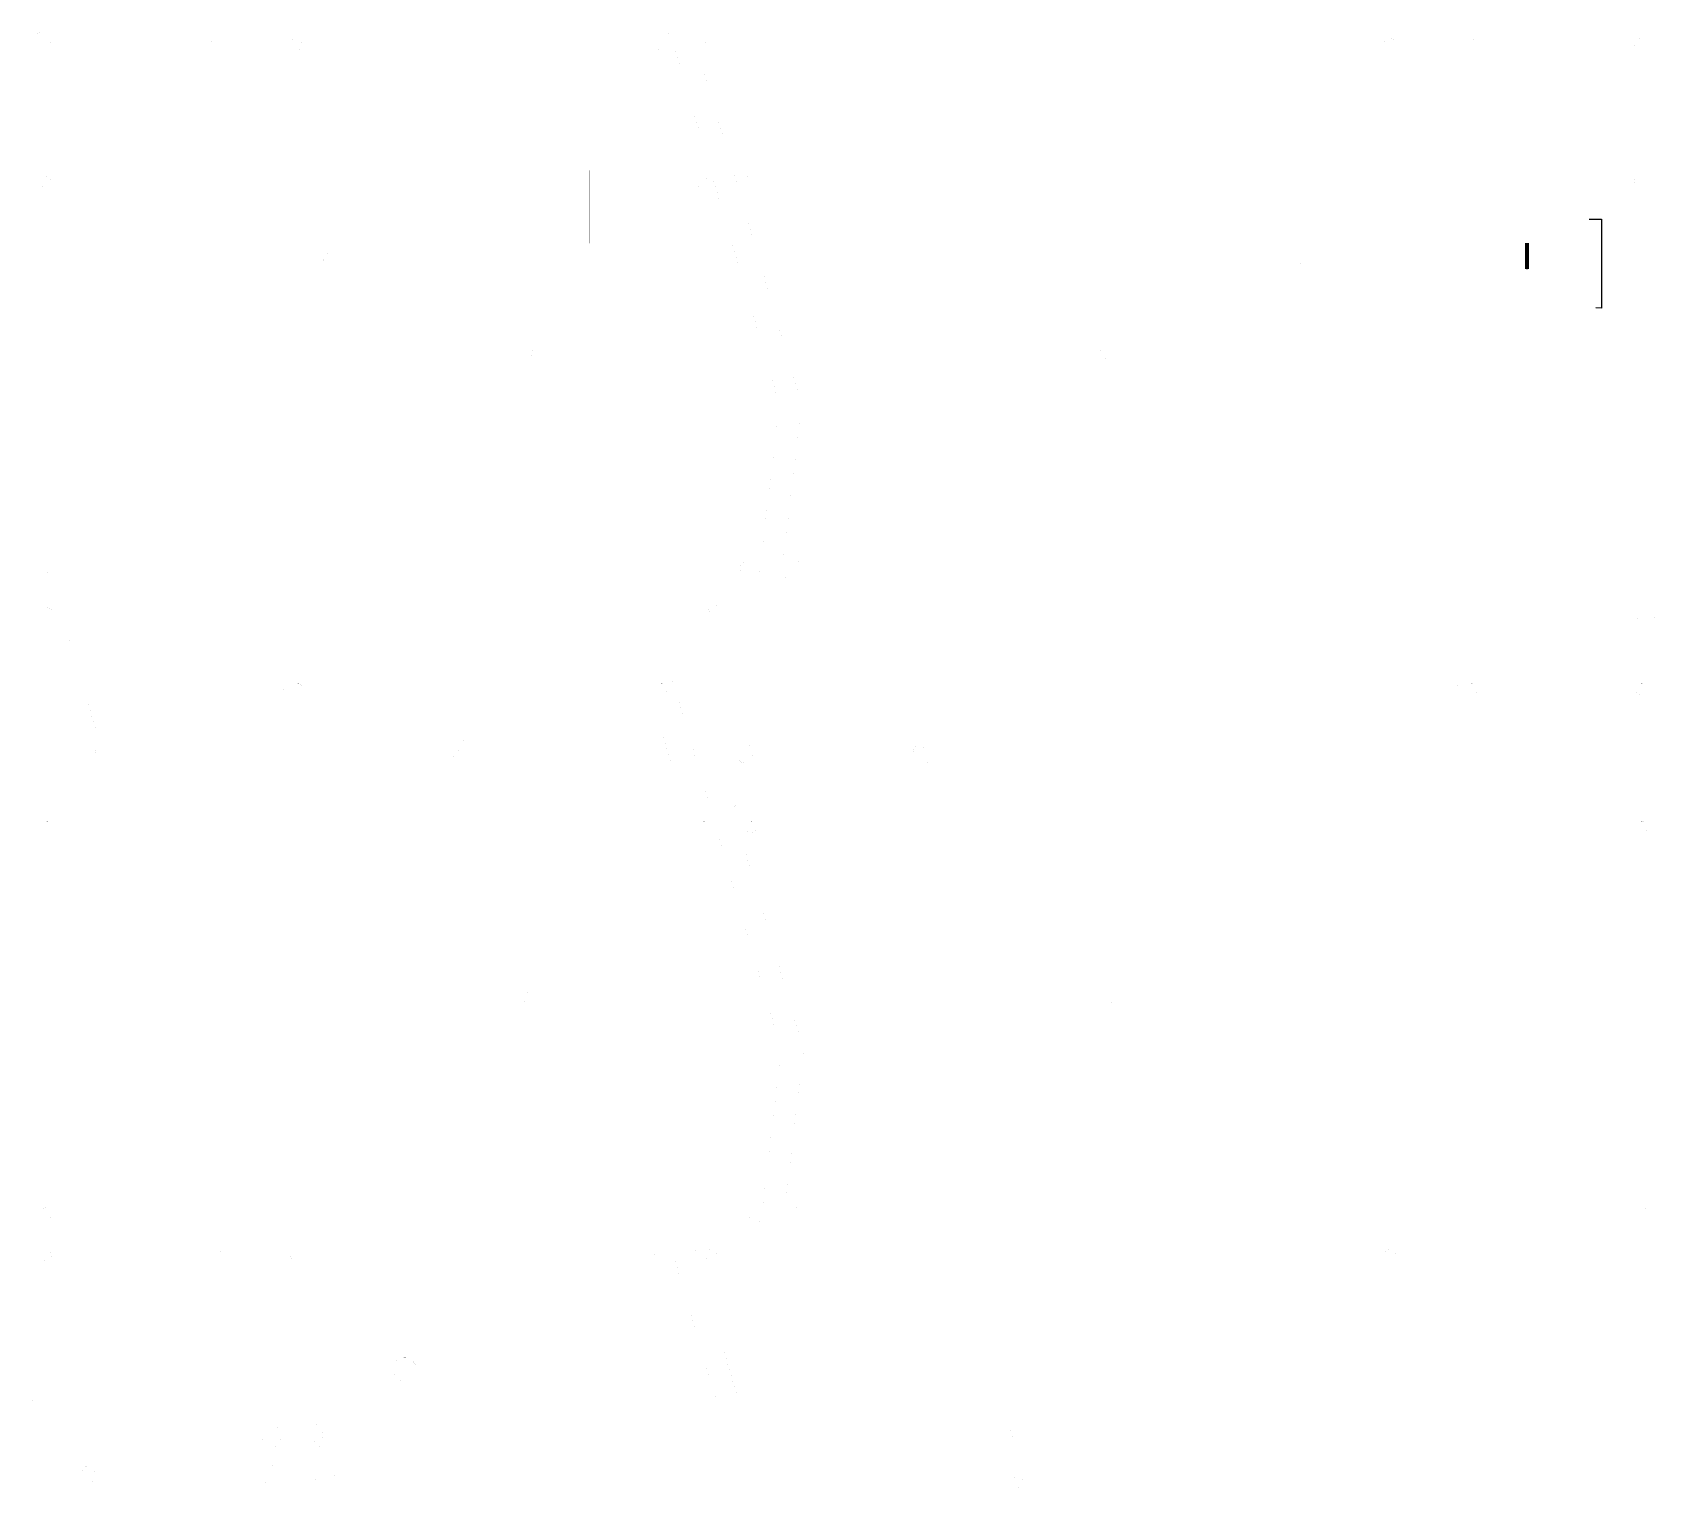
# Model space of a CAD drawing. Extents: x 0 to 312, y -268 to 12.
import ezdxf

# ---------------------------------------------------------------- set-up
doc = ezdxf.new("R2010")
doc.units = 0
doc.header["$MEASUREMENT"] = 0

msp = doc.modelspace()

# ---------------------------------------------------------------- linework, layer by layer
at = {"color": 244, "linetype": 'Continuous', "true_color": 0x991b1e}
for p, q in [((298.83, -24.24), (301.2, -24.24)), ((301.2, -24.24), (301.2, -41.29)), ((286.89, -33.76), (286.89, -33.85)), ((301.2, -41.29), (300.1, -41.26)), ((300.1, -41.26), (300.1, -41.26))]:
    msp.add_line(p, q, dxfattribs=at)
at = {"color": 244, "linetype": 'Continuous', "lineweight": 100, "true_color": 0x991b1e}
msp.add_line((286.89, -28.85), (286.89, -33.76), dxfattribs=at)
at = {"color": 1, "const_width": 0.00106}
for points in [[(143.22, -59.55), (122.62, 10.57), (122.58, 10.73), (122.08, 11.35), (121.41, 11.65), (121.18, 11.65), (1.31, 11.65), (1.16, 11.65), (0.72, 11.53), (0.25, 11.21), (-0.07, 10.73), (-0.19, 10.3), (-0.19, 10.15), (-0.19, -91.85), (-0.19, -91.99), (-0.07, -92.43), (0.25, -92.91), (0.72, -93.23), (1.16, -93.35), (1.31, -93.35), (137.98, -93.35), (138.11, -93.35), (138.51, -93.25), (138.97, -92.97), (139.3, -92.55), (139.45, -92.16), (139.46, -92.03), (143.27, -60.15), (143.27, -60.1), (143.23, -59.6), (143.22, -59.55)], [(2.31, 8.3), (2.2, 8.3), (1.88, 8.38), (1.53, 8.62), (1.3, 8.97), (1.21, 9.29), (1.21, 9.4), (1.21, 9.5), (1.3, 9.83), (1.53, 10.18), (1.88, 10.41), (2.2, 10.5), (2.31, 10.5), (2.42, 10.5), (2.74, 10.41), (3.09, 10.18), (3.32, 9.83), (3.41, 9.5), (3.41, 9.4), (3.41, 9.29), (3.32, 8.97), (3.09, 8.62), (2.74, 8.38), (2.42, 8.3), (2.31, 8.3)], [(35.11, 10.5), (35.22, 10.5), (35.54, 10.41), (35.89, 10.18), (36.12, 9.83), (36.21, 9.5), (36.21, 9.4), (36.21, 9.29), (36.12, 8.97), (35.89, 8.62), (35.54, 8.38), (35.22, 8.3), (35.11, 8.3), (35, 8.3), (34.68, 8.38), (34.33, 8.62), (34.09, 8.97), (34.01, 9.29), (34.01, 9.4), (34.01, 9.5), (34.09, 9.83), (34.33, 10.18), (34.68, 10.41), (35, 10.5), (35.11, 10.5)], [(50.51, 10.5), (50.61, 10.5), (50.94, 10.41), (51.29, 10.18), (51.52, 9.83), (51.61, 9.5), (51.61, 9.4), (51.61, 9.29), (51.52, 8.97), (51.29, 8.62), (50.94, 8.38), (50.61, 8.3), (50.51, 8.3), (50.4, 8.3), (50.08, 8.38), (49.73, 8.62), (49.49, 8.97), (49.41, 9.29), (49.41, 9.4), (49.41, 9.5), (49.49, 9.83), (49.73, 10.18), (50.08, 10.41), (50.4, 10.5), (50.51, 10.5)], [(120.31, 10.5), (120.41, 10.5), (120.73, 10.41), (121.08, 10.18), (121.32, 9.83), (121.41, 9.5), (121.41, 9.4), (121.41, 9.29), (121.32, 8.97), (121.08, 8.62), (120.73, 8.38), (120.41, 8.3), (120.31, 8.3), (120.2, 8.3), (119.88, 8.38), (119.53, 8.62), (119.29, 8.97), (119.21, 9.29), (119.21, 9.4), (119.21, 9.5), (119.29, 9.83), (119.53, 10.18), (119.88, 10.41), (120.2, 10.5), (120.31, 10.5)], [(309.58, 11.65), (128.58, 11.65), (128.41, 11.65), (127.89, 11.48), (127.38, 11.05), (127.11, 10.43), (127.1, 9.89), (127.14, 9.73), (147.49, -59.56), (147.51, -59.6), (147.55, -60.1), (147.54, -60.15), (143.78, -91.67), (143.76, -91.83), (143.84, -92.31), (144.14, -92.84), (144.64, -93.21), (145.11, -93.35), (145.27, -93.35), (309.58, -93.35), (309.72, -93.35), (310.16, -93.23), (310.63, -92.91), (310.95, -92.43), (311.07, -92), (311.07, -91.85), (311.07, 10.15), (311.07, 10.3), (310.95, 10.73), (310.63, 11.21), (310.16, 11.53), (309.72, 11.65), (309.58, 11.65)], [(130.08, 8.35), (129.97, 8.35), (129.65, 8.43), (129.3, 8.67), (129.07, 9.02), (128.98, 9.34), (128.98, 9.45), (128.98, 9.55), (129.07, 9.87), (129.3, 10.22), (129.65, 10.46), (129.97, 10.55), (130.08, 10.55), (130.19, 10.55), (130.51, 10.46), (130.86, 10.22), (131.09, 9.87), (131.18, 9.55), (131.18, 9.45), (131.18, 9.34), (131.09, 9.02), (130.86, 8.67), (130.51, 8.43), (130.19, 8.35), (130.08, 8.35)], [(260.58, 10.55), (260.68, 10.55), (261, 10.46), (261.35, 10.22), (261.59, 9.87), (261.68, 9.55), (261.68, 9.45), (261.68, 9.34), (261.59, 9.02), (261.35, 8.67), (261, 8.43), (260.68, 8.35), (260.58, 8.35), (260.47, 8.35), (260.15, 8.43), (259.8, 8.67), (259.56, 9.02), (259.48, 9.34), (259.48, 9.45), (259.48, 9.55), (259.56, 9.87), (259.8, 10.22), (260.15, 10.46), (260.47, 10.55), (260.58, 10.55)], [(275.97, 10.5), (276.08, 10.5), (276.4, 10.41), (276.75, 10.18), (276.99, 9.83), (277.07, 9.5), (277.07, 9.4), (277.07, 9.29), (276.99, 8.97), (276.75, 8.62), (276.4, 8.38), (276.08, 8.3), (275.97, 8.3), (275.87, 8.3), (275.55, 8.38), (275.2, 8.62), (274.96, 8.97), (274.87, 9.29), (274.87, 9.4), (274.87, 9.5), (274.96, 9.83), (275.2, 10.18), (275.55, 10.41), (275.87, 10.5), (275.97, 10.5)], [(308.57, 8.3), (308.47, 8.3), (308.15, 8.38), (307.79, 8.62), (307.56, 8.97), (307.47, 9.29), (307.47, 9.4), (307.47, 9.5), (307.56, 9.83), (307.79, 10.18), (308.15, 10.41), (308.47, 10.5), (308.57, 10.5), (308.68, 10.5), (309, 10.41), (309.35, 10.18), (309.59, 9.83), (309.67, 9.5), (309.67, 9.4), (309.67, 9.29), (309.59, 8.97), (309.35, 8.62), (309, 8.38), (308.68, 8.3), (308.57, 8.3)], [(7.31, 4.15), (21.31, 4.15), (21.31, -9.85), (7.31, -9.85), (7.31, 4.15)], [(26.31, 4.15), (40.31, 4.15), (40.31, -9.85), (26.31, -9.85), (26.31, 4.15)], [(45.31, 4.15), (59.31, 4.15), (59.31, -9.85), (45.31, -9.85), (45.31, 4.15)], [(64.31, 4.15), (78.31, 4.15), (78.31, -9.85), (64.31, -9.85), (64.31, 4.15)], [(83.31, 4.15), (97.31, 4.15), (97.31, -9.85), (83.31, -9.85), (83.31, 4.15)], [(102.31, 4.15), (116.31, 4.15), (116.31, -9.85), (102.31, -9.85), (102.31, 4.15)], [(137.58, 4.15), (151.58, 4.15), (151.58, -9.85), (137.58, -9.85), (137.58, 4.15)], [(156.58, 4.15), (170.58, 4.15), (170.58, -9.85), (156.58, -9.85), (156.58, 4.15)], [(175.58, 4.15), (189.58, 4.15), (189.58, -9.85), (175.58, -9.85), (175.58, 4.15)], [(194.58, 4.15), (208.58, 4.15), (208.58, -9.85), (194.58, -9.85), (194.58, 4.15)], [(213.58, 4.15), (227.58, 4.15), (227.58, -9.85), (213.58, -9.85), (213.58, 4.15)], [(232.58, 4.15), (246.58, 4.15), (246.58, -9.85), (232.58, -9.85), (232.58, 4.15)], [(251.58, 4.15), (265.58, 4.15), (265.58, -9.85), (251.58, -9.85), (251.58, 4.15)], [(271.68, 4.15), (302.47, 4.15), (302.47, -9.85), (271.68, -9.85), (271.68, 4.15)], [(26.06, -28.85), (12.06, -28.85), (12.06, -14.85), (26.06, -14.85), (26.06, -28.85)], [(35.81, -14.85), (49.81, -14.85), (49.81, -28.85), (35.81, -28.85), (35.81, -14.85)], [(54.81, -14.85), (68.81, -14.85), (68.81, -28.85), (54.81, -28.85), (54.81, -14.85)], [(87.81, -28.85), (73.81, -28.85), (73.81, -14.85), (87.81, -14.85), (87.81, -28.85)], [(92.81, -14.85), (106.81, -14.85), (106.81, -28.85), (92.81, -28.85), (92.81, -14.85)], [(125.81, -28.85), (111.81, -28.85), (111.81, -14.85), (125.81, -14.85), (125.81, -28.85)], [(147.08, -14.85), (161.08, -14.85), (161.08, -28.85), (147.08, -28.85), (147.08, -14.85)], [(166.08, -14.85), (180.08, -14.85), (180.08, -28.85), (166.08, -28.85), (166.08, -14.85)], [(199.08, -28.85), (185.08, -28.85), (185.08, -14.85), (199.08, -14.85), (199.08, -28.85)], [(218.08, -28.85), (204.08, -28.85), (204.08, -14.85), (218.08, -14.85), (218.08, -28.85)], [(237.08, -28.85), (223.08, -28.85), (223.08, -14.85), (237.08, -14.85), (237.08, -28.85)], [(242.08, -14.85), (256.07, -14.85), (256.07, -28.85), (242.08, -28.85), (242.08, -14.85)], [(261.08, -14.85), (275.08, -14.85), (275.08, -28.85), (261.08, -28.85), (261.08, -14.85)], [(2.31, -18.15), (2.2, -18.15), (1.88, -18.06), (1.53, -17.83), (1.3, -17.48), (1.21, -17.16), (1.21, -17.05), (1.21, -16.94), (1.3, -16.62), (1.53, -16.27), (1.88, -16.04), (2.2, -15.95), (2.31, -15.95), (2.42, -15.95), (2.74, -16.04), (3.09, -16.27), (3.32, -16.62), (3.41, -16.94), (3.41, -17.05), (3.41, -17.16), (3.32, -17.48), (3.09, -17.83), (2.74, -18.06), (2.42, -18.15), (2.31, -18.15)], [(128.46, -15.95), (128.57, -15.95), (128.89, -16.04), (129.24, -16.27), (129.47, -16.62), (129.56, -16.94), (129.56, -17.05), (129.56, -17.16), (129.47, -17.48), (129.24, -17.83), (128.89, -18.06), (128.57, -18.15), (128.46, -18.15), (128.35, -18.15), (128.03, -18.06), (127.68, -17.83), (127.44, -17.48), (127.36, -17.16), (127.36, -17.05), (127.36, -16.94), (127.44, -16.62), (127.68, -16.27), (128.03, -16.04), (128.35, -15.95), (128.46, -15.95)], [(137.58, -18.15), (137.47, -18.15), (137.15, -18.06), (136.8, -17.83), (136.56, -17.48), (136.48, -17.16), (136.48, -17.05), (136.48, -16.94), (136.56, -16.62), (136.8, -16.27), (137.15, -16.04), (137.47, -15.95), (137.58, -15.95), (137.69, -15.95), (138.01, -16.04), (138.36, -16.27), (138.59, -16.62), (138.68, -16.94), (138.68, -17.05), (138.68, -17.16), (138.59, -17.48), (138.36, -17.83), (138.01, -18.06), (137.69, -18.15), (137.58, -18.15)], [(308.57, -18.15), (308.47, -18.15), (308.15, -18.06), (307.79, -17.83), (307.56, -17.48), (307.47, -17.16), (307.47, -17.05), (307.47, -16.94), (307.56, -16.62), (307.79, -16.27), (308.15, -16.04), (308.47, -15.95), (308.57, -15.95), (308.68, -15.95), (309, -16.04), (309.35, -16.27), (309.59, -16.62), (309.67, -16.94), (309.67, -17.05), (309.67, -17.16), (309.59, -17.48), (309.35, -17.83), (309, -18.06), (308.68, -18.15), (308.57, -18.15)], [(57.91, -31.85), (57.91, -31.96), (57.82, -32.28), (57.59, -32.63), (57.24, -32.86), (56.92, -32.95), (56.81, -32.95), (56.7, -32.95), (56.38, -32.86), (56.03, -32.63), (55.79, -32.28), (55.71, -31.96), (55.71, -31.85), (55.71, -31.74), (55.79, -31.42), (56.03, -31.07), (56.38, -30.84), (56.7, -30.75), (56.81, -30.75), (56.92, -30.75), (57.24, -30.84), (57.59, -31.07), (57.82, -31.42), (57.91, -31.74), (57.91, -31.85)], [(245.18, -31.85), (245.18, -31.96), (245.09, -32.28), (244.85, -32.63), (244.5, -32.86), (244.18, -32.95), (244.08, -32.95), (243.97, -32.95), (243.65, -32.86), (243.3, -32.63), (243.06, -32.28), (242.98, -31.96), (242.98, -31.85), (242.98, -31.74), (243.06, -31.42), (243.3, -31.07), (243.65, -30.84), (243.97, -30.75), (244.08, -30.75), (244.18, -30.75), (244.5, -30.84), (244.85, -31.07), (245.09, -31.42), (245.18, -31.74), (245.18, -31.85)], [(14.43, -33.85), (28.43, -33.85), (28.43, -47.85), (14.43, -47.85), (14.43, -33.85)], [(40.56, -33.85), (54.56, -33.85), (54.56, -47.85), (40.56, -47.85), (40.56, -33.85)], [(59.56, -33.85), (73.56, -33.85), (73.56, -47.85), (59.56, -47.85), (59.56, -33.85)], [(78.56, -33.85), (92.56, -33.85), (92.56, -47.85), (78.56, -47.85), (78.56, -33.85)], [(97.56, -33.85), (111.56, -33.85), (111.56, -47.85), (97.56, -47.85), (97.56, -33.85)], [(130.56, -47.85), (116.56, -47.85), (116.56, -33.85), (130.56, -33.85), (130.56, -47.85)], [(151.83, -33.85), (165.83, -33.85), (165.83, -47.85), (151.83, -47.85), (151.83, -33.85)], [(170.83, -33.85), (184.83, -33.85), (184.83, -47.85), (170.83, -47.85), (170.83, -33.85)], [(189.83, -33.85), (203.83, -33.85), (203.83, -47.85), (189.83, -47.85), (189.83, -33.85)], [(208.83, -33.85), (222.83, -33.85), (222.83, -47.85), (208.83, -47.85), (208.83, -33.85)], [(227.83, -33.85), (241.83, -33.85), (241.83, -47.85), (227.83, -47.85), (227.83, -33.85)], [(246.83, -33.85), (260.83, -33.85), (260.83, -47.85), (246.83, -47.85), (246.83, -33.85)], [(95.91, -49.85), (95.91, -49.96), (95.82, -50.28), (95.58, -50.63), (95.23, -50.86), (94.91, -50.95), (94.81, -50.95), (94.7, -50.95), (94.38, -50.86), (94.03, -50.63), (93.79, -50.28), (93.71, -49.96), (93.71, -49.85), (93.71, -49.74), (93.79, -49.42), (94.03, -49.07), (94.38, -48.83), (94.7, -48.75), (94.81, -48.75), (94.91, -48.75), (95.23, -48.83), (95.58, -49.07), (95.82, -49.42), (95.91, -49.74), (95.91, -49.85)], [(207.18, -49.85), (207.18, -49.96), (207.09, -50.28), (206.86, -50.63), (206.5, -50.86), (206.18, -50.95), (206.08, -50.95), (205.97, -50.95), (205.65, -50.86), (205.3, -50.63), (205.06, -50.28), (204.98, -49.96), (204.98, -49.85), (204.98, -49.74), (205.06, -49.42), (205.3, -49.07), (205.65, -48.83), (205.97, -48.75), (206.08, -48.75), (206.18, -48.75), (206.5, -48.83), (206.86, -49.07), (207.09, -49.42), (207.18, -49.74), (207.18, -49.85)], [(8.41, -52.85), (39.21, -52.85), (39.21, -66.85), (7.31, -66.85), (7.31, -52.85)], [(45.31, -52.85), (59.31, -52.85), (59.31, -66.85), (45.31, -66.85), (45.31, -52.85)], [(64.31, -52.85), (78.31, -52.85), (78.31, -66.85), (64.31, -66.85), (64.31, -52.85)], [(97.31, -66.85), (83.31, -66.85), (83.31, -52.85), (97.31, -52.85), (97.31, -66.85)], [(102.31, -52.85), (116.31, -52.85), (116.31, -66.85), (102.31, -66.85), (102.31, -52.85)], [(135.31, -66.85), (121.31, -66.85), (121.31, -52.85), (135.31, -52.85), (135.31, -66.85)], [(156.58, -52.85), (170.58, -52.85), (170.58, -66.85), (156.58, -66.85), (156.58, -52.85)], [(175.58, -52.85), (189.58, -52.85), (189.58, -66.85), (175.58, -66.85), (175.58, -52.85)], [(194.58, -52.85), (208.58, -52.85), (208.58, -66.85), (194.58, -66.85), (194.58, -52.85)], [(213.58, -52.85), (227.58, -52.85), (227.58, -66.85), (213.58, -66.85), (213.58, -52.85)], [(246.58, -66.85), (232.58, -66.85), (232.58, -52.85), (246.58, -52.85), (246.58, -66.85)], [(265.58, -66.85), (251.58, -66.85), (251.58, -52.85), (265.58, -52.85), (265.58, -66.85)], [(284.57, -66.85), (270.58, -66.85), (270.58, -52.85), (284.57, -52.85), (284.57, -66.85)], [(303.58, -66.85), (289.57, -66.85), (289.57, -52.85), (303.58, -52.85), (303.58, -66.85)], [(21.31, -85.85), (7.31, -85.85), (7.31, -71.85), (21.31, -71.85), (21.31, -85.85)], [(42.68, -85.85), (28.68, -85.85), (28.68, -71.85), (42.68, -71.85), (42.68, -85.85)], [(66.43, -85.85), (52.43, -85.85), (52.43, -71.85), (66.43, -71.85), (66.43, -85.85)], [(90.18, -85.85), (76.18, -85.85), (76.18, -71.85), (90.18, -71.85), (90.18, -85.85)], [(131.83, -85.85), (101.03, -85.85), (101.03, -71.85), (131.83, -71.85), (131.83, -85.85)], [(244.2, -85.85), (154.2, -85.85), (154.2, -71.85), (244.2, -71.85), (244.2, -85.85)], [(265.58, -85.85), (251.58, -85.85), (251.58, -71.85), (265.58, -71.85), (265.58, -85.85)], [(284.57, -85.85), (270.58, -85.85), (270.58, -71.85), (284.57, -71.85), (284.57, -85.85)], [(303.58, -85.85), (289.57, -85.85), (289.57, -71.85), (303.58, -71.85), (303.58, -85.85)], [(2.31, -92.2), (2.2, -92.2), (1.88, -92.11), (1.53, -91.87), (1.3, -91.52), (1.21, -91.2), (1.21, -91.1), (1.21, -90.99), (1.3, -90.67), (1.53, -90.32), (1.88, -90.08), (2.2, -90), (2.31, -90), (2.42, -90), (2.74, -90.08), (3.09, -90.32), (3.32, -90.67), (3.41, -90.99), (3.41, -91.1), (3.41, -91.2), (3.32, -91.52), (3.09, -91.87), (2.74, -92.11), (2.42, -92.2), (2.31, -92.2)], [(136.81, -92.2), (136.7, -92.2), (136.38, -92.11), (136.03, -91.87), (135.79, -91.52), (135.71, -91.2), (135.71, -91.1), (135.71, -90.99), (135.79, -90.67), (136.03, -90.32), (136.38, -90.08), (136.7, -90), (136.81, -90), (136.91, -90), (137.23, -90.08), (137.58, -90.32), (137.82, -90.67), (137.91, -90.99), (137.91, -91.1), (137.91, -91.2), (137.82, -91.52), (137.58, -91.87), (137.23, -92.11), (136.91, -92.2), (136.81, -92.2)], [(146.58, -92.2), (146.47, -92.2), (146.15, -92.11), (145.8, -91.88), (145.56, -91.53), (145.48, -91.2), (145.48, -91.1), (145.48, -90.99), (145.56, -90.67), (145.8, -90.32), (146.15, -90.08), (146.47, -90), (146.58, -90), (146.69, -90), (147.01, -90.08), (147.36, -90.32), (147.59, -90.67), (147.68, -90.99), (147.68, -91.1), (147.68, -91.2), (147.59, -91.53), (147.36, -91.88), (147.01, -92.11), (146.69, -92.2), (146.58, -92.2)], [(308.57, -92.2), (308.47, -92.2), (308.15, -92.11), (307.79, -91.88), (307.56, -91.53), (307.47, -91.2), (307.47, -91.1), (307.47, -90.99), (307.56, -90.67), (307.79, -90.32), (308.15, -90.08), (308.47, -90), (308.57, -90), (308.68, -90), (309, -90.08), (309.35, -90.32), (309.59, -90.67), (309.67, -90.99), (309.67, -91.1), (309.67, -91.2), (309.59, -91.53), (309.35, -91.88), (309, -92.11), (308.68, -92.2), (308.57, -92.2)], [(9.96, -128.67), (81.66, -128.67), (81.89, -128.67), (82.58, -128.35), (83.08, -127.7), (83.12, -127.54), (83.5, -126.04), (83.54, -125.88), (83.51, -125.35), (83.23, -124.75), (82.72, -124.33), (82.21, -124.17), (82.04, -124.17), (12.52, -124.17), (6.79, -104.67), (56.34, -104.67), (56.34, -101.05), (63.34, -101.05), (63.34, -104.67), (129.84, -104.67), (129.98, -104.67), (130.42, -104.55), (130.9, -104.23), (131.22, -103.75), (131.34, -103.32), (131.34, -103.17), (131.34, -98.91), (131.34, -98.76), (131.22, -98.32), (130.9, -97.85), (130.42, -97.52), (129.98, -97.41), (129.83, -97.41), (1.66, -97.41), (1.49, -97.41), (0.98, -97.57), (0.46, -98.01), (0.19, -98.62), (0.18, -99.16), (0.22, -99.33), (8.53, -127.59), (8.57, -127.75), (9.07, -128.37), (9.74, -128.67), (9.96, -128.67)], [(2.9, -101.05), (2.77, -101.07), (2.35, -101.02), (1.91, -100.75), (1.64, -100.3), (1.59, -99.89), (1.61, -99.76), (1.63, -99.65), (1.91, -99.19), (2.37, -98.91), (2.47, -98.89), (2.6, -98.87), (3.02, -98.92), (3.47, -99.19), (3.74, -99.64), (3.79, -100.05), (3.77, -100.19), (3.75, -100.29), (3.47, -100.75), (3.01, -101.03), (2.9, -101.05)], [(128.62, -98.89), (128.75, -98.87), (129.17, -98.92), (129.62, -99.19), (129.89, -99.64), (129.94, -100.05), (129.92, -100.19), (129.9, -100.29), (129.62, -100.75), (129.16, -101.03), (129.05, -101.05), (128.92, -101.07), (128.5, -101.02), (128.06, -100.75), (127.79, -100.3), (127.73, -99.89), (127.76, -99.76), (127.78, -99.65), (128.06, -99.19), (128.52, -98.91), (128.62, -98.89)], [(136.54, -128.67), (171.29, -128.67), (171.52, -128.67), (172.22, -128.35), (172.71, -127.7), (172.75, -127.54), (173.13, -126.04), (173.17, -125.88), (173.14, -125.35), (172.86, -124.75), (172.35, -124.33), (171.84, -124.17), (171.68, -124.17), (140.04, -124.17), (140.04, -104.67), (241.19, -104.67), (241.19, -101.27), (248.19, -101.27), (248.19, -104.67), (310.49, -104.67), (310.66, -104.67), (311.17, -104.51), (311.69, -104.07), (311.96, -103.46), (311.97, -102.92), (311.92, -102.75), (310.67, -98.48), (310.62, -98.32), (310.13, -97.71), (309.46, -97.41), (309.23, -97.41), (136.54, -97.41), (136.4, -97.41), (135.96, -97.52), (135.48, -97.85), (135.16, -98.32), (135.04, -98.76), (135.04, -98.91), (135.04, -127.17), (135.04, -127.32), (135.16, -127.76), (135.48, -128.23), (135.96, -128.55), (136.4, -128.67), (136.54, -128.67)], [(137.33, -98.89), (137.46, -98.87), (137.88, -98.92), (138.32, -99.19), (138.59, -99.64), (138.65, -100.05), (138.62, -100.19), (138.6, -100.29), (138.32, -100.75), (137.87, -101.03), (137.76, -101.05), (137.63, -101.08), (137.21, -101.02), (136.77, -100.75), (136.49, -100.31), (136.44, -99.89), (136.46, -99.76), (136.48, -99.65), (136.76, -99.19), (137.22, -98.91), (137.33, -98.89)], [(308.32, -98.89), (308.46, -98.87), (308.87, -98.92), (309.32, -99.19), (309.59, -99.64), (309.64, -100.05), (309.62, -100.19), (309.6, -100.29), (309.32, -100.75), (308.86, -101.03), (308.75, -101.05), (308.62, -101.08), (308.2, -101.02), (307.76, -100.75), (307.49, -100.31), (307.43, -99.89), (307.46, -99.76), (307.48, -99.65), (307.76, -99.19), (308.21, -98.91), (308.32, -98.89)], [(143.57, -183.54), (122.98, -113.42), (122.93, -113.26), (122.43, -112.64), (121.76, -112.34), (121.54, -112.34), (49.84, -112.34), (49.61, -112.34), (48.92, -112.66), (48.43, -113.31), (48.38, -113.47), (48.01, -114.97), (47.96, -115.13), (47.99, -115.66), (48.27, -116.26), (48.79, -116.68), (49.29, -116.84), (49.46, -116.84), (118.98, -116.84), (124.71, -136.34), (75.16, -136.34), (75.16, -139.96), (68.16, -139.96), (68.16, -136.34), (1.66, -136.34), (1.52, -136.34), (1.08, -136.46), (0.6, -136.78), (0.28, -137.25), (0.16, -137.69), (0.16, -137.84), (0.16, -215.84), (0.16, -215.98), (0.28, -216.42), (0.6, -216.9), (1.08, -217.22), (1.52, -217.34), (1.66, -217.34), (138.33, -217.34), (138.46, -217.34), (138.87, -217.24), (139.32, -216.96), (139.65, -216.54), (139.8, -216.15), (139.82, -216.02), (143.62, -184.14), (143.63, -184.09), (143.59, -183.59), (143.57, -183.54)], [(309.93, -112.34), (275.18, -112.34), (274.95, -112.34), (274.26, -112.66), (273.76, -113.31), (273.72, -113.47), (273.34, -114.97), (273.3, -115.13), (273.33, -115.66), (273.61, -116.26), (274.12, -116.68), (274.62, -116.84), (274.79, -116.84), (306.43, -116.84), (306.43, -136.34), (205.28, -136.34), (205.28, -139.74), (198.28, -139.74), (198.28, -136.34), (135.98, -136.34), (135.81, -136.34), (135.3, -136.5), (134.78, -136.94), (134.51, -137.55), (134.5, -138.09), (134.55, -138.26), (147.85, -183.54), (147.86, -183.59), (147.9, -184.09), (147.9, -184.14), (144.13, -215.66), (144.11, -215.82), (144.19, -216.3), (144.5, -216.83), (144.99, -217.2), (145.46, -217.34), (145.62, -217.34), (309.93, -217.34), (310.07, -217.34), (310.51, -217.22), (310.99, -216.9), (311.31, -216.42), (311.43, -215.98), (311.43, -215.84), (311.43, -113.84), (311.43, -113.69), (311.31, -113.25), (310.99, -112.78), (310.51, -112.46), (310.07, -112.34), (309.93, -112.34)], [(50.86, -115.69), (50.75, -115.69), (50.43, -115.6), (50.08, -115.37), (49.85, -115.02), (49.76, -114.69), (49.76, -114.59), (49.76, -114.48), (49.85, -114.16), (50.08, -113.81), (50.43, -113.57), (50.75, -113.49), (50.86, -113.49), (50.97, -113.49), (51.29, -113.57), (51.64, -113.81), (51.87, -114.16), (51.96, -114.48), (51.96, -114.59), (51.96, -114.69), (51.87, -115.02), (51.64, -115.37), (51.29, -115.6), (50.97, -115.69), (50.86, -115.69)], [(120.66, -115.69), (120.55, -115.69), (120.23, -115.6), (119.88, -115.37), (119.64, -115.02), (119.56, -114.69), (119.56, -114.59), (119.56, -114.48), (119.64, -114.16), (119.88, -113.81), (120.23, -113.57), (120.55, -113.49), (120.66, -113.49), (120.77, -113.49), (121.09, -113.57), (121.44, -113.81), (121.67, -114.16), (121.76, -114.48), (121.76, -114.59), (121.76, -114.69), (121.67, -115.02), (121.44, -115.37), (121.09, -115.6), (120.77, -115.69), (120.66, -115.69)], [(276.33, -115.69), (276.22, -115.69), (275.9, -115.6), (275.55, -115.37), (275.31, -115.02), (275.23, -114.69), (275.23, -114.59), (275.23, -114.48), (275.31, -114.16), (275.55, -113.81), (275.9, -113.57), (276.22, -113.49), (276.33, -113.49), (276.43, -113.49), (276.75, -113.57), (277.1, -113.81), (277.34, -114.16), (277.43, -114.48), (277.43, -114.59), (277.43, -114.69), (277.34, -115.02), (277.1, -115.37), (276.75, -115.6), (276.43, -115.69), (276.33, -115.69)], [(308.93, -115.69), (308.82, -115.69), (308.5, -115.6), (308.15, -115.37), (307.91, -115.02), (307.83, -114.69), (307.83, -114.59), (307.83, -114.48), (307.91, -114.16), (308.15, -113.81), (308.5, -113.57), (308.82, -113.49), (308.93, -113.49), (309.03, -113.49), (309.35, -113.57), (309.7, -113.81), (309.94, -114.16), (310.03, -114.48), (310.03, -114.59), (310.03, -114.69), (309.94, -115.02), (309.7, -115.37), (309.35, -115.6), (309.03, -115.69), (308.93, -115.69)], [(10.63, -125.34), (10.76, -125.32), (11.18, -125.37), (11.62, -125.64), (11.89, -126.08), (11.95, -126.5), (11.92, -126.64), (11.9, -126.74), (11.62, -127.2), (11.17, -127.48), (11.06, -127.5), (10.93, -127.53), (10.51, -127.47), (10.06, -127.2), (9.79, -126.75), (9.74, -126.34), (9.76, -126.2), (9.78, -126.1), (10.06, -125.64), (10.52, -125.36), (10.63, -125.34)], [(80.43, -125.34), (80.56, -125.32), (80.97, -125.37), (81.42, -125.64), (81.69, -126.08), (81.74, -126.5), (81.72, -126.64), (81.7, -126.74), (81.42, -127.2), (80.96, -127.48), (80.86, -127.5), (80.72, -127.53), (80.31, -127.47), (79.86, -127.2), (79.59, -126.75), (79.54, -126.34), (79.56, -126.2), (79.58, -126.1), (79.86, -125.64), (80.32, -125.36), (80.43, -125.34)], [(137.33, -125.34), (137.46, -125.32), (137.88, -125.37), (138.32, -125.64), (138.59, -126.08), (138.65, -126.5), (138.62, -126.64), (138.6, -126.74), (138.32, -127.2), (137.87, -127.48), (137.76, -127.5), (137.63, -127.52), (137.21, -127.47), (136.77, -127.2), (136.5, -126.75), (136.44, -126.34), (136.46, -126.2), (136.48, -126.1), (136.76, -125.64), (137.22, -125.36), (137.33, -125.34)], [(169.93, -125.34), (170.06, -125.32), (170.48, -125.37), (170.92, -125.64), (171.19, -126.08), (171.25, -126.5), (171.22, -126.64), (171.2, -126.74), (170.92, -127.2), (170.47, -127.48), (170.36, -127.5), (170.23, -127.52), (169.81, -127.47), (169.37, -127.2), (169.09, -126.75), (169.04, -126.34), (169.06, -126.2), (169.08, -126.1), (169.36, -125.64), (169.82, -125.36), (169.93, -125.34)], [(2.66, -142.14), (2.56, -142.14), (2.24, -142.05), (1.89, -141.81), (1.65, -141.46), (1.56, -141.14), (1.56, -141.04), (1.56, -140.93), (1.65, -140.61), (1.89, -140.26), (2.24, -140.02), (2.56, -139.94), (2.66, -139.94), (2.77, -139.94), (3.09, -140.02), (3.44, -140.26), (3.68, -140.61), (3.76, -140.93), (3.76, -141.04), (3.76, -141.14), (3.68, -141.46), (3.44, -141.81), (3.09, -142.05), (2.77, -142.14), (2.66, -142.14)], [(128.81, -142.14), (128.7, -142.14), (128.38, -142.05), (128.03, -141.81), (127.8, -141.46), (127.71, -141.14), (127.71, -141.04), (127.71, -140.93), (127.8, -140.61), (128.03, -140.26), (128.38, -140.02), (128.7, -139.94), (128.81, -139.94), (128.92, -139.94), (129.24, -140.02), (129.59, -140.26), (129.83, -140.61), (129.91, -140.93), (129.91, -141.04), (129.91, -141.14), (129.83, -141.46), (129.59, -141.81), (129.24, -142.05), (128.92, -142.14), (128.81, -142.14)], [(137.93, -142.14), (137.83, -142.14), (137.5, -142.05), (137.15, -141.81), (136.92, -141.46), (136.83, -141.14), (136.83, -141.04), (136.83, -140.93), (136.92, -140.61), (137.15, -140.26), (137.5, -140.02), (137.83, -139.94), (137.93, -139.94), (138.04, -139.94), (138.36, -140.02), (138.71, -140.26), (138.95, -140.61), (139.03, -140.93), (139.03, -141.04), (139.03, -141.14), (138.95, -141.46), (138.71, -141.81), (138.36, -142.05), (138.04, -142.14), (137.93, -142.14)], [(308.93, -142.14), (308.82, -142.14), (308.5, -142.05), (308.15, -141.81), (307.91, -141.46), (307.83, -141.14), (307.83, -141.04), (307.83, -140.93), (307.91, -140.61), (308.15, -140.26), (308.5, -140.02), (308.82, -139.94), (308.93, -139.94), (309.03, -139.94), (309.35, -140.02), (309.7, -140.26), (309.94, -140.61), (310.03, -140.93), (310.03, -141.04), (310.03, -141.14), (309.94, -141.46), (309.7, -141.81), (309.35, -142.05), (309.03, -142.14), (308.93, -142.14)], [(57.16, -156.94), (57.05, -156.94), (56.73, -156.85), (56.38, -156.61), (56.15, -156.26), (56.06, -155.94), (56.06, -155.84), (56.06, -155.73), (56.15, -155.41), (56.38, -155.06), (56.73, -154.82), (57.05, -154.74), (57.16, -154.74), (57.27, -154.74), (57.59, -154.82), (57.94, -155.06), (58.17, -155.41), (58.26, -155.73), (58.26, -155.84), (58.26, -155.94), (58.17, -156.26), (57.94, -156.61), (57.59, -156.85), (57.27, -156.94), (57.16, -156.94)], [(244.43, -156.94), (244.32, -156.94), (244, -156.85), (243.65, -156.61), (243.41, -156.26), (243.33, -155.94), (243.33, -155.84), (243.33, -155.73), (243.41, -155.41), (243.65, -155.06), (244, -154.82), (244.32, -154.74), (244.43, -154.74), (244.53, -154.74), (244.86, -154.82), (245.21, -155.06), (245.44, -155.41), (245.53, -155.73), (245.53, -155.84), (245.53, -155.94), (245.44, -156.26), (245.21, -156.61), (244.86, -156.85), (244.53, -156.94), (244.43, -156.94)], [(95.16, -174.94), (95.05, -174.94), (94.73, -174.85), (94.38, -174.61), (94.15, -174.26), (94.06, -173.94), (94.06, -173.84), (94.06, -173.73), (94.15, -173.41), (94.38, -173.06), (94.73, -172.82), (95.05, -172.74), (95.16, -172.74), (95.27, -172.74), (95.59, -172.82), (95.94, -173.06), (96.17, -173.41), (96.26, -173.73), (96.26, -173.84), (96.26, -173.94), (96.17, -174.26), (95.94, -174.61), (95.59, -174.85), (95.27, -174.94), (95.16, -174.94)], [(206.43, -174.94), (206.32, -174.94), (206, -174.85), (205.65, -174.61), (205.42, -174.26), (205.33, -173.94), (205.33, -173.84), (205.33, -173.73), (205.42, -173.41), (205.65, -173.06), (206, -172.82), (206.32, -172.74), (206.43, -172.74), (206.54, -172.74), (206.86, -172.82), (207.21, -173.06), (207.44, -173.41), (207.53, -173.73), (207.53, -173.84), (207.53, -173.94), (207.44, -174.26), (207.21, -174.61), (206.86, -174.85), (206.54, -174.94), (206.43, -174.94)], [(2.66, -216.19), (2.56, -216.19), (2.24, -216.1), (1.89, -215.86), (1.65, -215.51), (1.56, -215.19), (1.56, -215.09), (1.56, -214.98), (1.65, -214.66), (1.89, -214.31), (2.24, -214.07), (2.56, -213.99), (2.66, -213.99), (2.77, -213.99), (3.09, -214.07), (3.44, -214.31), (3.68, -214.66), (3.76, -214.98), (3.76, -215.09), (3.76, -215.19), (3.68, -215.51), (3.44, -215.86), (3.09, -216.1), (2.77, -216.19), (2.66, -216.19)], [(137.16, -216.19), (137.05, -216.19), (136.73, -216.1), (136.38, -215.86), (136.14, -215.51), (136.06, -215.19), (136.06, -215.09), (136.06, -214.98), (136.14, -214.66), (136.38, -214.31), (136.73, -214.07), (137.05, -213.99), (137.16, -213.99), (137.26, -213.99), (137.59, -214.07), (137.94, -214.31), (138.17, -214.66), (138.26, -214.98), (138.26, -215.09), (138.26, -215.19), (138.17, -215.51), (137.94, -215.86), (137.59, -216.1), (137.26, -216.19), (137.16, -216.19)], [(146.93, -216.19), (146.83, -216.19), (146.5, -216.1), (146.15, -215.86), (145.92, -215.51), (145.83, -215.19), (145.83, -215.09), (145.83, -214.98), (145.92, -214.66), (146.15, -214.31), (146.5, -214.07), (146.83, -213.99), (146.93, -213.99), (147.04, -213.99), (147.36, -214.07), (147.71, -214.31), (147.95, -214.66), (148.03, -214.98), (148.03, -215.09), (148.03, -215.19), (147.95, -215.51), (147.71, -215.86), (147.36, -216.1), (147.04, -216.19), (146.93, -216.19)], [(308.93, -216.19), (308.82, -216.19), (308.5, -216.1), (308.15, -215.86), (307.91, -215.51), (307.83, -215.19), (307.83, -215.09), (307.83, -214.98), (307.91, -214.66), (308.15, -214.31), (308.5, -214.07), (308.82, -213.99), (308.93, -213.99), (309.03, -213.99), (309.35, -214.07), (309.7, -214.31), (309.94, -214.66), (310.03, -214.98), (310.03, -215.09), (310.03, -215.19), (309.94, -215.51), (309.7, -215.86), (309.35, -216.1), (309.03, -216.19), (308.93, -216.19)], [(130.92, -250.38), (122.62, -222.12), (122.58, -221.96), (122.08, -221.34), (121.41, -221.04), (121.18, -221.04), (1.31, -221.04), (1.17, -221.04), (0.73, -221.16), (0.25, -221.48), (-0.07, -221.96), (-0.19, -222.4), (-0.19, -222.54), (-0.19, -250.8), (-0.19, -250.95), (-0.07, -251.39), (0.25, -251.86), (0.73, -252.19), (1.17, -252.31), (1.31, -252.31), (129.48, -252.31), (129.65, -252.31), (130.17, -252.14), (130.68, -251.7), (130.96, -251.08), (130.97, -250.54), (130.92, -250.38)], [(309.58, -221.04), (128.58, -221.04), (128.41, -221.04), (127.9, -221.21), (127.38, -221.64), (127.11, -222.26), (127.1, -222.8), (127.14, -222.96), (135.45, -251.23), (135.49, -251.39), (135.98, -252.01), (136.66, -252.31), (136.88, -252.31), (309.58, -252.31), (309.72, -252.31), (310.16, -252.19), (310.63, -251.87), (310.95, -251.39), (311.07, -250.95), (311.07, -250.81), (311.07, -222.54), (311.07, -222.39), (310.95, -221.96), (310.63, -221.48), (310.16, -221.16), (309.72, -221.04), (309.58, -221.04)], [(2.31, -224.39), (2.2, -224.39), (1.88, -224.3), (1.53, -224.07), (1.3, -223.72), (1.21, -223.4), (1.21, -223.29), (1.21, -223.18), (1.3, -222.86), (1.53, -222.51), (1.88, -222.28), (2.2, -222.19), (2.31, -222.19), (2.42, -222.19), (2.74, -222.28), (3.09, -222.51), (3.32, -222.86), (3.41, -223.18), (3.41, -223.29), (3.41, -223.4), (3.32, -223.72), (3.09, -224.07), (2.74, -224.3), (2.42, -224.39), (2.31, -224.39)], [(35.11, -224.39), (35, -224.39), (34.68, -224.3), (34.33, -224.07), (34.09, -223.72), (34.01, -223.4), (34.01, -223.29), (34.01, -223.18), (34.09, -222.86), (34.33, -222.51), (34.68, -222.28), (35, -222.19), (35.11, -222.19), (35.22, -222.19), (35.54, -222.28), (35.89, -222.51), (36.12, -222.86), (36.21, -223.18), (36.21, -223.29), (36.21, -223.4), (36.12, -223.72), (35.89, -224.07), (35.54, -224.3), (35.22, -224.39), (35.11, -224.39)], [(50.72, -224.37), (50.59, -224.39), (50.17, -224.34), (49.73, -224.07), (49.46, -223.62), (49.4, -223.21), (49.43, -223.08), (49.45, -222.97), (49.73, -222.51), (50.19, -222.23), (50.29, -222.21), (50.42, -222.19), (50.84, -222.24), (51.28, -222.51), (51.56, -222.96), (51.61, -223.37), (51.59, -223.51), (51.57, -223.61), (51.29, -224.07), (50.83, -224.35), (50.72, -224.37)], [(120.52, -224.37), (120.39, -224.39), (119.97, -224.34), (119.53, -224.07), (119.26, -223.62), (119.2, -223.21), (119.23, -223.08), (119.25, -222.97), (119.53, -222.51), (119.98, -222.23), (120.09, -222.21), (120.22, -222.19), (120.64, -222.24), (121.08, -222.51), (121.35, -222.96), (121.41, -223.37), (121.39, -223.51), (121.37, -223.61), (121.08, -224.07), (120.63, -224.35), (120.52, -224.37)], [(130.08, -224.34), (129.97, -224.34), (129.65, -224.26), (129.3, -224.02), (129.07, -223.67), (128.98, -223.35), (128.98, -223.24), (128.98, -223.14), (129.07, -222.81), (129.3, -222.47), (129.65, -222.23), (129.97, -222.14), (130.08, -222.14), (130.19, -222.14), (130.51, -222.23), (130.86, -222.47), (131.09, -222.81), (131.18, -223.14), (131.18, -223.24), (131.18, -223.35), (131.09, -223.67), (130.86, -224.02), (130.51, -224.26), (130.19, -224.34), (130.08, -224.34)], [(260.58, -224.34), (260.47, -224.34), (260.15, -224.26), (259.8, -224.02), (259.56, -223.67), (259.48, -223.35), (259.48, -223.24), (259.48, -223.14), (259.56, -222.81), (259.8, -222.47), (260.15, -222.23), (260.47, -222.14), (260.58, -222.14), (260.68, -222.14), (261, -222.23), (261.35, -222.47), (261.59, -222.81), (261.68, -223.14), (261.68, -223.24), (261.68, -223.35), (261.59, -223.67), (261.35, -224.02), (261, -224.26), (260.68, -224.34), (260.58, -224.34)], [(276.19, -224.37), (276.06, -224.4), (275.64, -224.34), (275.2, -224.07), (274.93, -223.62), (274.87, -223.21), (274.9, -223.08), (274.92, -222.97), (275.2, -222.51), (275.65, -222.23), (275.76, -222.21), (275.89, -222.19), (276.31, -222.24), (276.75, -222.51), (277.02, -222.96), (277.08, -223.37), (277.05, -223.51), (277.03, -223.61), (276.75, -224.07), (276.3, -224.35), (276.19, -224.37)], [(308.79, -224.37), (308.66, -224.39), (308.24, -224.34), (307.79, -224.07), (307.53, -223.62), (307.47, -223.21), (307.5, -223.08), (307.52, -222.97), (307.79, -222.51), (308.25, -222.23), (308.36, -222.21), (308.49, -222.19), (308.91, -222.24), (309.35, -222.51), (309.62, -222.96), (309.68, -223.37), (309.65, -223.51), (309.63, -223.61), (309.35, -224.07), (308.9, -224.35), (308.79, -224.37)], [(71.31, -247.41), (71.09, -247.41), (70.43, -247.24), (69.72, -246.76), (69.23, -246.04), (69.06, -245.38), (69.06, -245.17), (69.06, -244.95), (69.23, -244.29), (69.72, -243.57), (70.43, -243.09), (71.09, -242.92), (71.31, -242.92), (71.53, -242.92), (72.18, -243.09), (72.9, -243.57), (73.38, -244.29), (73.56, -244.95), (73.56, -245.17), (73.56, -245.38), (73.38, -246.04), (72.9, -246.76), (72.18, -247.24), (71.53, -247.41), (71.31, -247.41)], [(201.43, -247.19), (201.21, -247.19), (200.55, -247.01), (199.84, -246.53), (199.35, -245.81), (199.18, -245.16), (199.18, -244.94), (199.18, -244.72), (199.35, -244.06), (199.84, -243.35), (200.55, -242.87), (201.21, -242.69), (201.43, -242.69), (201.64, -242.69), (202.3, -242.87), (203.02, -243.35), (203.5, -244.06), (203.68, -244.72), (203.68, -244.94), (203.68, -245.16), (203.5, -245.81), (203.02, -246.53), (202.3, -247.01), (201.64, -247.19), (201.43, -247.19)], [(2.53, -250.82), (2.39, -250.84), (1.97, -250.79), (1.53, -250.52), (1.26, -250.07), (1.21, -249.66), (1.23, -249.52), (1.25, -249.42), (1.53, -248.96), (1.99, -248.68), (2.09, -248.66), (2.23, -248.64), (2.64, -248.69), (3.09, -248.96), (3.36, -249.4), (3.41, -249.82), (3.39, -249.96), (3.37, -250.06), (3.09, -250.52), (2.63, -250.8), (2.53, -250.82)], [(128.24, -248.66), (128.38, -248.64), (128.79, -248.69), (129.24, -248.96), (129.51, -249.4), (129.56, -249.82), (129.54, -249.96), (129.52, -250.06), (129.24, -250.52), (128.78, -250.8), (128.67, -250.82), (128.54, -250.84), (128.12, -250.79), (127.68, -250.52), (127.41, -250.07), (127.35, -249.66), (127.38, -249.52), (127.4, -249.42), (127.68, -248.96), (128.14, -248.68), (128.24, -248.66)], [(137.8, -250.82), (137.66, -250.84), (137.24, -250.79), (136.8, -250.52), (136.53, -250.07), (136.48, -249.66), (136.5, -249.52), (136.52, -249.42), (136.8, -248.96), (137.26, -248.68), (137.36, -248.66), (137.49, -248.64), (137.91, -248.69), (138.36, -248.96), (138.63, -249.4), (138.68, -249.82), (138.66, -249.96), (138.64, -250.06), (138.36, -250.52), (137.9, -250.8), (137.8, -250.82)], [(308.79, -250.82), (308.66, -250.84), (308.24, -250.79), (307.79, -250.52), (307.53, -250.07), (307.47, -249.66), (307.5, -249.52), (307.52, -249.42), (307.79, -248.96), (308.25, -248.68), (308.36, -248.66), (308.49, -248.64), (308.91, -248.69), (309.35, -248.96), (309.62, -249.4), (309.68, -249.82), (309.65, -249.96), (309.63, -250.06), (309.35, -250.52), (308.9, -250.8), (308.79, -250.82)], [(47.11, -256.73), (47.07, -256.56), (46.57, -255.91), (45.88, -255.59), (45.65, -255.59), (10.83, -255.59), (10.68, -255.59), (10.25, -255.71), (9.77, -256.03), (9.45, -256.51), (9.33, -256.94), (9.33, -257.09), (9.33, -258.59), (9.33, -258.74), (9.45, -259.18), (9.77, -259.65), (10.25, -259.98), (10.69, -260.09), (10.83, -260.09), (46.04, -260.09), (46.2, -260.09), (46.71, -259.93), (47.22, -259.51), (47.5, -258.92), (47.53, -258.39), (47.49, -258.22), (47.11, -256.73)], [(189.3, -256.73), (189.26, -256.56), (188.77, -255.91), (188.07, -255.59), (187.84, -255.59), (54.96, -255.59), (54.79, -255.59), (54.27, -255.76), (53.76, -256.19), (53.49, -256.81), (53.47, -257.35), (53.52, -257.51), (53.97, -259.01), (54.01, -259.17), (54.51, -259.79), (55.18, -260.09), (55.41, -260.09), (188.23, -260.09), (188.4, -260.09), (188.9, -259.93), (189.41, -259.51), (189.69, -258.92), (189.72, -258.39), (189.68, -258.22), (189.3, -256.73)], [(11.83, -258.94), (11.73, -258.94), (11.4, -258.86), (11.05, -258.62), (10.82, -258.27), (10.73, -257.95), (10.73, -257.84), (10.73, -257.74), (10.82, -257.41), (11.05, -257.06), (11.4, -256.83), (11.73, -256.74), (11.83, -256.74), (11.94, -256.74), (12.26, -256.83), (12.61, -257.06), (12.85, -257.41), (12.93, -257.74), (12.93, -257.84), (12.93, -257.95), (12.85, -258.27), (12.61, -258.62), (12.26, -258.86), (11.94, -258.94), (11.83, -258.94)], [(44.63, -258.94), (44.52, -258.94), (44.2, -258.86), (43.85, -258.62), (43.62, -258.27), (43.53, -257.95), (43.53, -257.84), (43.53, -257.74), (43.62, -257.41), (43.85, -257.06), (44.2, -256.83), (44.52, -256.74), (44.63, -256.74), (44.74, -256.74), (45.06, -256.83), (45.41, -257.06), (45.64, -257.41), (45.73, -257.74), (45.73, -257.84), (45.73, -257.95), (45.64, -258.27), (45.41, -258.62), (45.06, -258.86), (44.74, -258.94), (44.63, -258.94)], [(56.46, -258.9), (56.35, -258.9), (56.03, -258.81), (55.68, -258.57), (55.45, -258.22), (55.36, -257.9), (55.36, -257.8), (55.36, -257.69), (55.45, -257.37), (55.68, -257.02), (56.03, -256.78), (56.35, -256.7), (56.46, -256.7), (56.57, -256.7), (56.89, -256.78), (57.24, -257.02), (57.47, -257.37), (57.56, -257.69), (57.56, -257.8), (57.56, -257.9), (57.47, -258.22), (57.24, -258.57), (56.89, -258.81), (56.57, -258.9), (56.46, -258.9)], [(186.96, -258.9), (186.85, -258.9), (186.53, -258.81), (186.18, -258.57), (185.94, -258.22), (185.86, -257.9), (185.86, -257.8), (185.86, -257.69), (185.94, -257.37), (186.18, -257.02), (186.53, -256.78), (186.85, -256.7), (186.96, -256.7), (187.06, -256.7), (187.38, -256.78), (187.73, -257.02), (187.97, -257.37), (188.06, -257.69), (188.06, -257.8), (188.06, -257.9), (187.97, -258.22), (187.73, -258.57), (187.38, -258.81), (187.06, -258.9), (186.96, -258.9)], [(47.11, -264.72), (47.07, -264.56), (46.57, -263.91), (45.88, -263.59), (45.65, -263.59), (10.83, -263.59), (10.68, -263.59), (10.25, -263.71), (9.77, -264.03), (9.45, -264.5), (9.33, -264.94), (9.33, -265.09), (9.33, -266.59), (9.33, -266.74), (9.45, -267.17), (9.77, -267.65), (10.25, -267.97), (10.69, -268.09), (10.83, -268.09), (46.04, -268.09), (46.2, -268.09), (46.71, -267.93), (47.22, -267.51), (47.5, -266.91), (47.53, -266.38), (47.49, -266.22), (47.11, -264.72)], [(11.83, -266.94), (11.73, -266.94), (11.4, -266.85), (11.05, -266.62), (10.82, -266.27), (10.73, -265.94), (10.73, -265.84), (10.73, -265.73), (10.82, -265.41), (11.05, -265.06), (11.4, -264.82), (11.73, -264.74), (11.83, -264.74), (11.94, -264.74), (12.26, -264.82), (12.61, -265.06), (12.85, -265.41), (12.93, -265.73), (12.93, -265.84), (12.93, -265.94), (12.85, -266.27), (12.61, -266.62), (12.26, -266.85), (11.94, -266.94), (11.83, -266.94)], [(44.63, -266.94), (44.52, -266.94), (44.2, -266.85), (43.85, -266.62), (43.62, -266.27), (43.53, -265.94), (43.53, -265.84), (43.53, -265.73), (43.62, -265.41), (43.85, -265.06), (44.2, -264.82), (44.52, -264.74), (44.63, -264.74), (44.74, -264.74), (45.06, -264.82), (45.41, -265.06), (45.64, -265.41), (45.73, -265.73), (45.73, -265.84), (45.73, -265.94), (45.64, -266.27), (45.41, -266.62), (45.06, -266.85), (44.74, -266.94), (44.63, -266.94)], [(189.65, -264.72), (189.61, -264.56), (189.12, -263.91), (188.43, -263.59), (188.2, -263.59), (55.31, -263.59), (55.14, -263.59), (54.63, -263.75), (54.11, -264.19), (53.84, -264.8), (53.83, -265.34), (53.88, -265.51), (54.32, -267.01), (54.36, -267.17), (54.86, -267.79), (55.53, -268.09), (55.76, -268.09), (188.58, -268.09), (188.75, -268.09), (189.25, -267.93), (189.77, -267.51), (190.05, -266.91), (190.08, -266.38), (190.03, -266.22), (189.65, -264.72)], [(56.81, -266.89), (56.71, -266.89), (56.38, -266.8), (56.03, -266.57), (55.8, -266.22), (55.71, -265.9), (55.71, -265.79), (55.71, -265.68), (55.8, -265.36), (56.03, -265.01), (56.38, -264.78), (56.71, -264.69), (56.81, -264.69), (56.92, -264.69), (57.24, -264.78), (57.59, -265.01), (57.83, -265.36), (57.91, -265.68), (57.91, -265.79), (57.91, -265.9), (57.83, -266.22), (57.59, -266.57), (57.24, -266.8), (56.92, -266.89), (56.81, -266.89)], [(187.31, -266.89), (187.2, -266.89), (186.88, -266.8), (186.53, -266.57), (186.29, -266.22), (186.21, -265.9), (186.21, -265.79), (186.21, -265.68), (186.29, -265.36), (186.53, -265.01), (186.88, -264.78), (187.2, -264.69), (187.31, -264.69), (187.42, -264.69), (187.74, -264.78), (188.09, -265.01), (188.32, -265.36), (188.41, -265.68), (188.41, -265.79), (188.41, -265.9), (188.32, -266.22), (188.09, -266.57), (187.74, -266.8), (187.42, -266.89), (187.31, -266.89)]]:
    msp.add_lwpolyline(points, close=True, dxfattribs=at)
for points in [[(286.89, -28.85), (284.82, -28.85), (284.82, -14.85), (298.83, -14.85), (298.83, -24.24)], [(300.1, -41.26), (300.1, -47.85), (269.3, -47.85), (269.3, -33.85), (286.89, -33.85)]]:
    msp.add_lwpolyline(points, dxfattribs=at)

doc.saveas('drawing.dxf')
